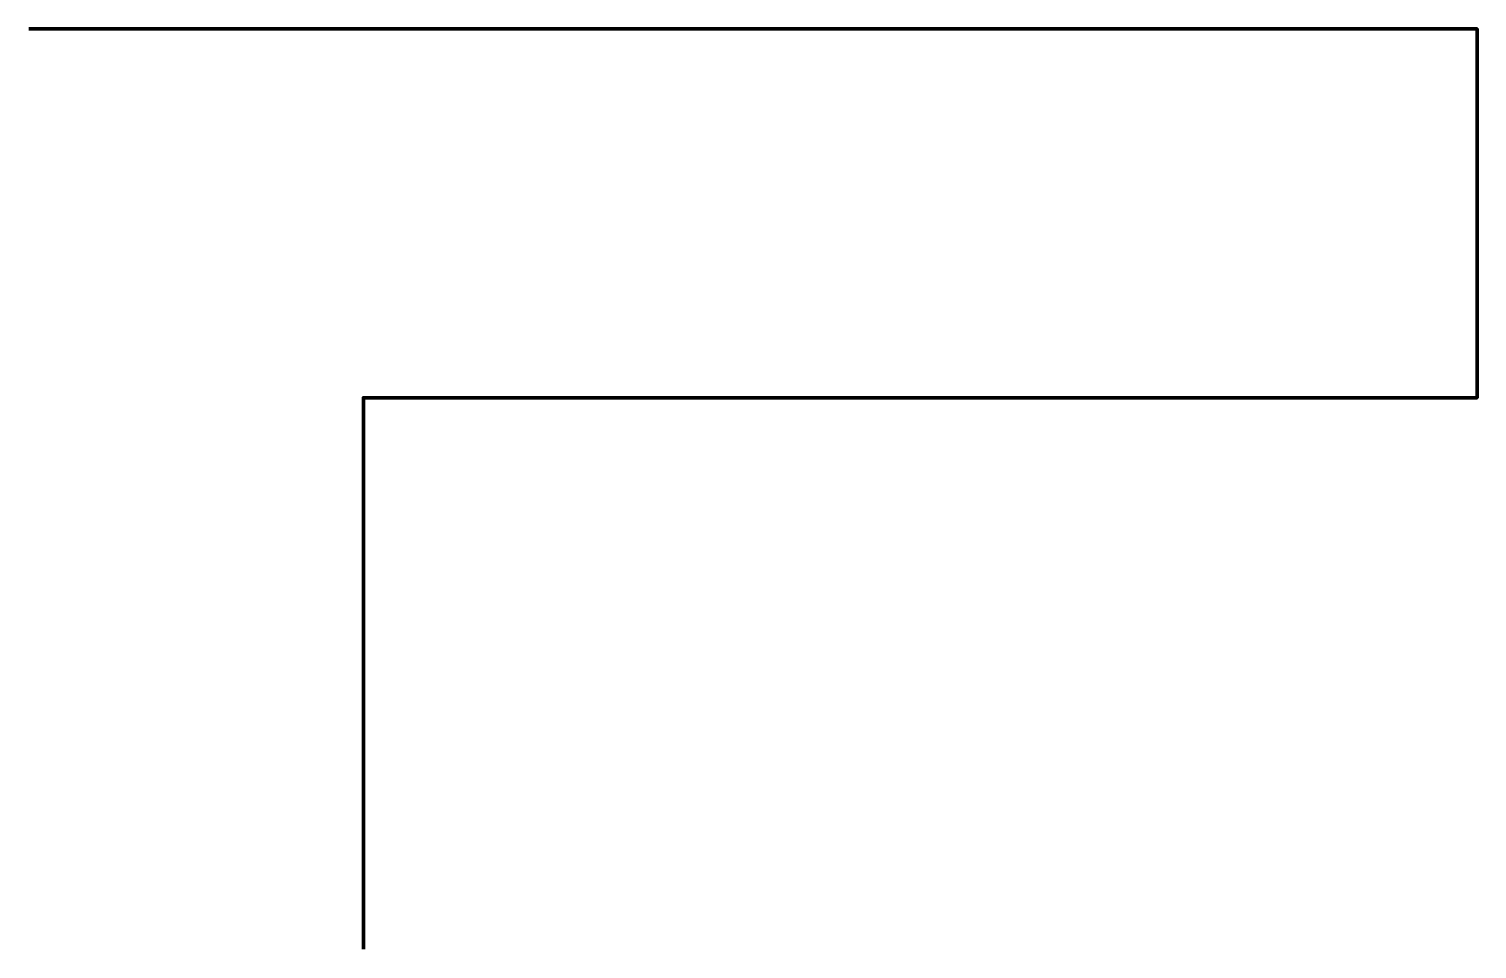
# Model space of a CAD drawing. Extents: x 1084 to 1879, y -1378 to -874.
import ezdxf

# ---------------------------------------------------------------- set-up
doc = ezdxf.new("R2010")
doc.units = 0
doc.header["$MEASUREMENT"] = 0
doc.layers.add('colloportus_path', color=7, linetype='Continuous', lineweight=0)

msp = doc.modelspace()

# ---------------------------------------------------------------- linework, layer by layer
at = {"layer": 'colloportus_path', "color": 7, "lineweight": 140}
msp.add_lwpolyline([(1084.1, -873.65), (1878.67, -873.65), (1878.67, -1075.99), (1267.62, -1075.99), (1267.62, -1378.43)], dxfattribs=at)

doc.saveas('drawing.dxf')
